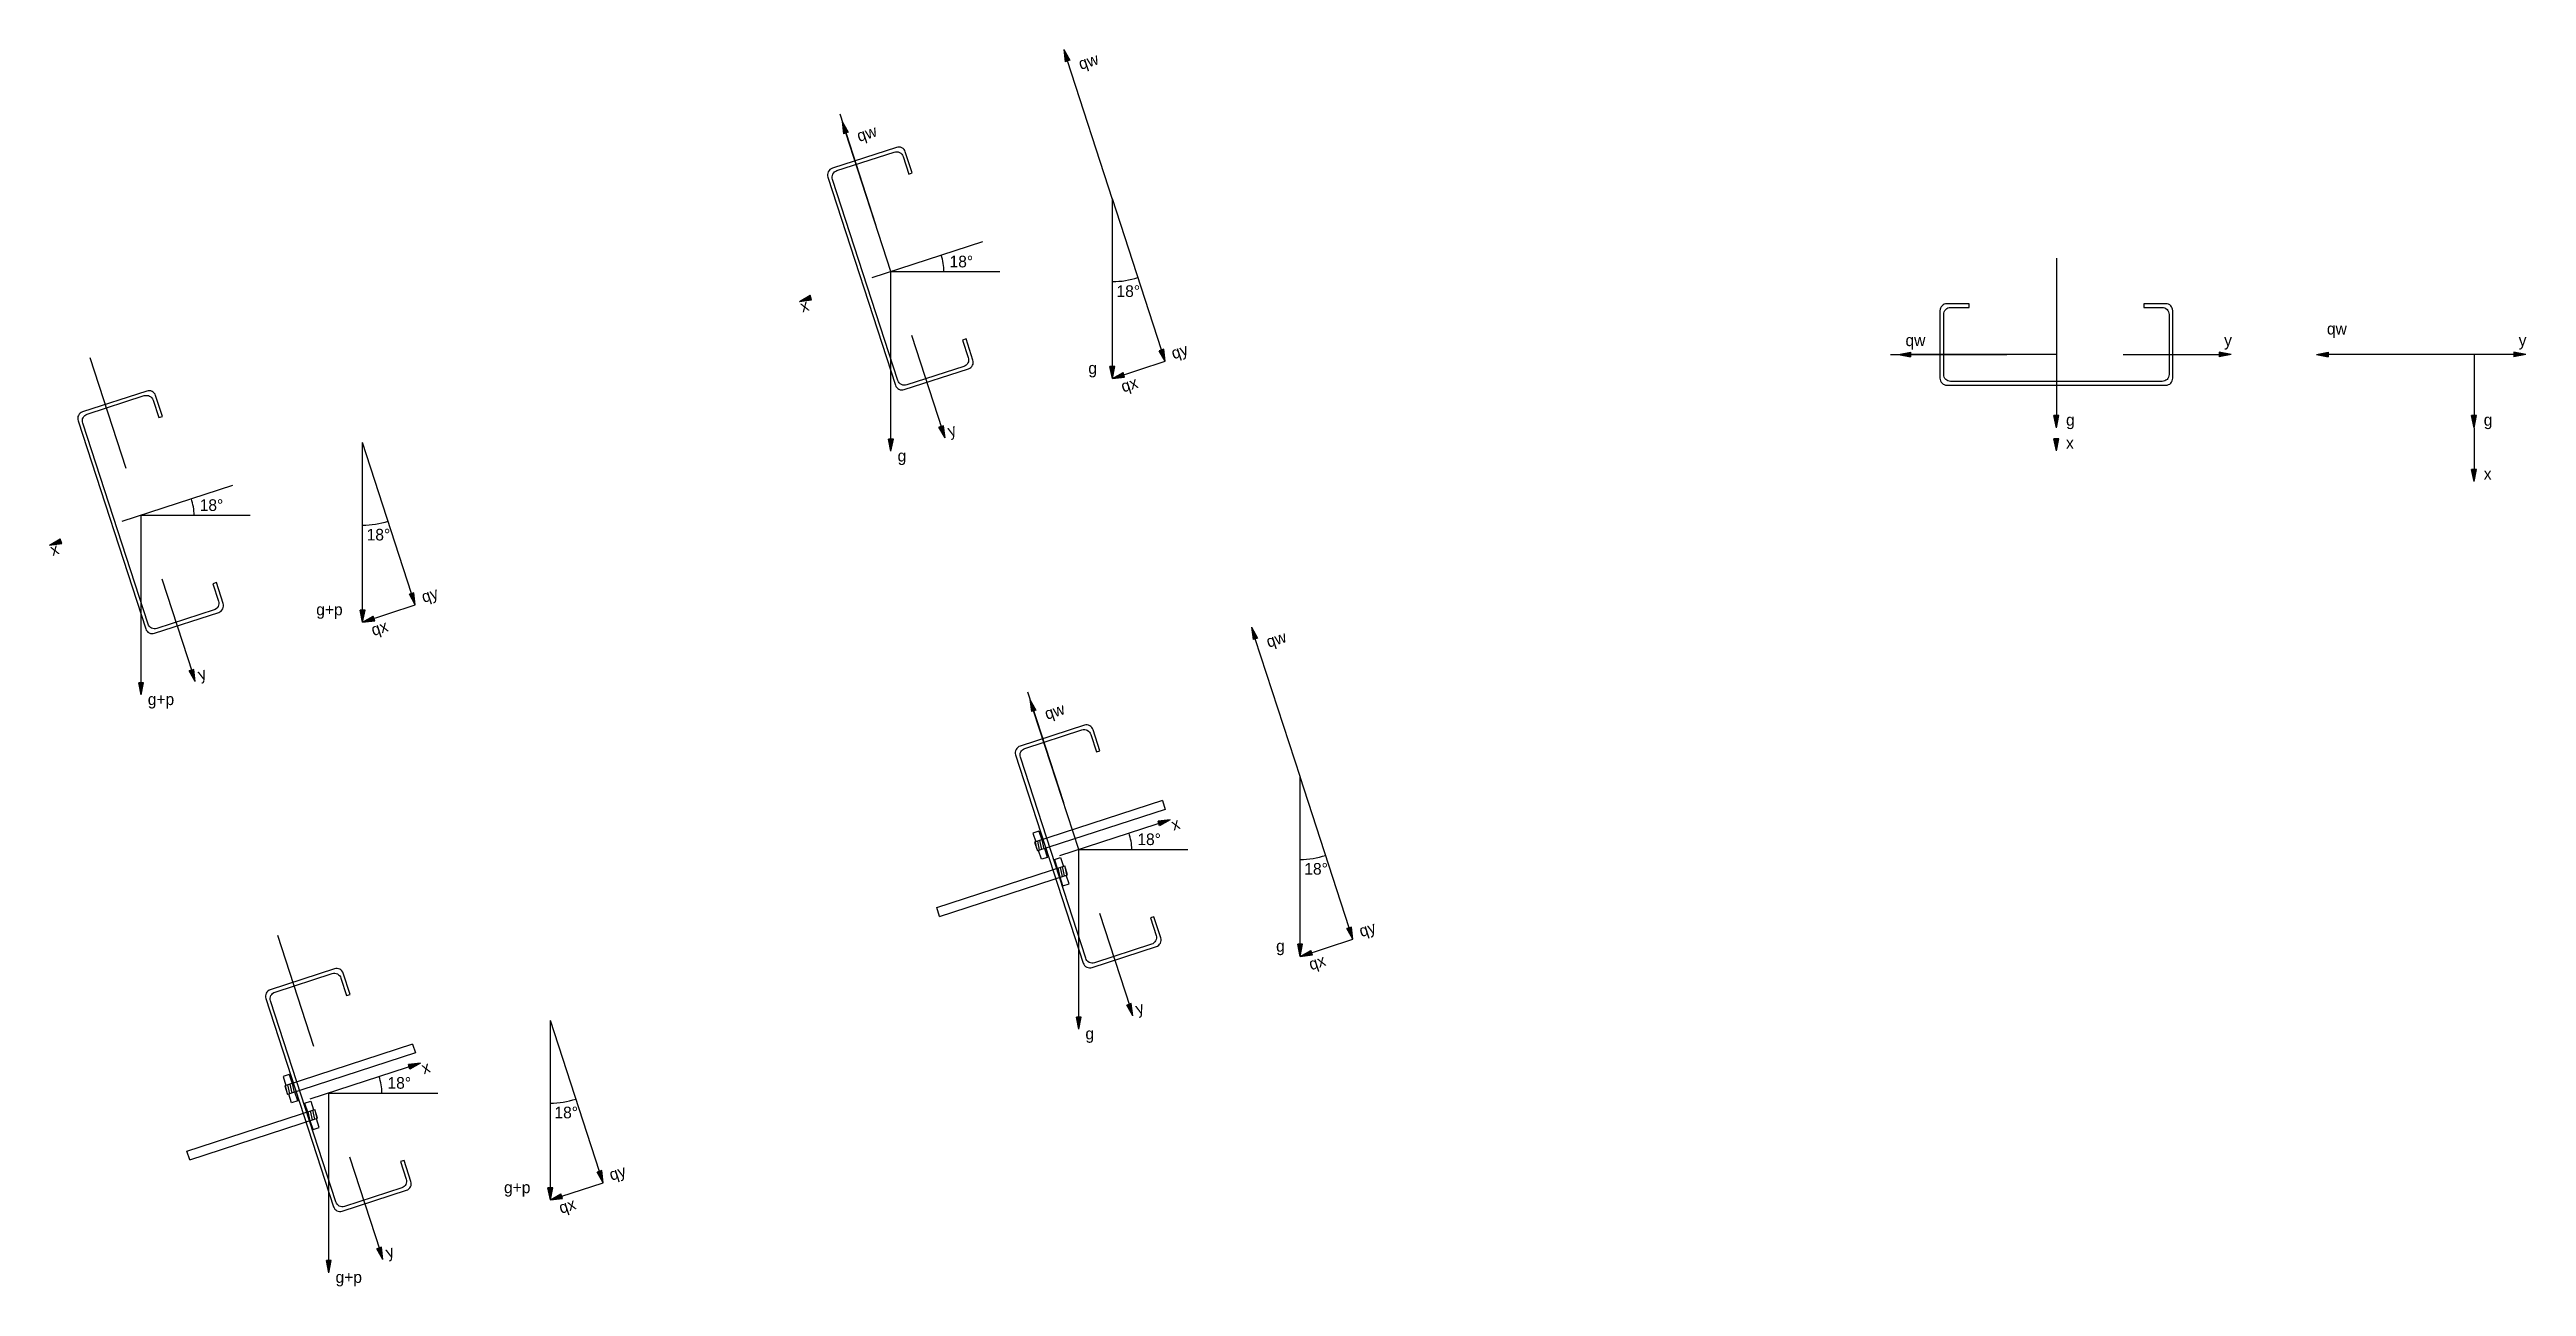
# Model space of a CAD drawing. Header units: millimetres. Extents: x 1140.07 to 1142.2, y 758.44 to 759.5.
import ezdxf

# ---------------------------------------------------------------- set-up
doc = ezdxf.new("R2010")
doc.units = ezdxf.units.MM
doc.linetypes.add('CENTER', pattern=[50.8, 31.75, -6.35, 6.35, -6.35])

msp = doc.modelspace()

# ---------------------------------------------------------------- hatches: boundary and pattern name
for points in [[(1140.9436, 759.5018), (1140.9448, 759.4914), (1140.9487, 759.4927)], [(1140.7532, 759.44), (1140.7544, 759.4295), (1140.7583, 759.4308)], [(1140.7256, 759.2907), (1140.7164, 759.2855), (1140.7268, 759.2867)], [(1140.9873, 759.2296), (1140.9832, 759.2296), (1140.9853, 759.2192)], [(1141.0294, 759.2444), (1141.0254, 759.2431), (1141.0306, 759.234)], [(1141.6605, 759.2399), (1141.6708, 759.2378), (1141.6708, 759.242)], [(1141.936, 759.242), (1141.936, 759.2378), (1141.9463, 759.2399)], [(1142.0194, 759.2399), (1142.0297, 759.2378), (1142.0297, 759.242)], [(1142.189, 759.242), (1142.189, 759.2378), (1142.1993, 759.2399)], [(1140.9944, 759.2244), (1140.9853, 759.2192), (1140.9957, 759.2205)], [(1141.794, 759.1874), (1141.7961, 759.177), (1141.7981, 759.1874)], [(1142.1528, 759.1874), (1142.1549, 759.177), (1142.157, 759.1874)], [(1140.7971, 759.1671), (1140.793, 759.1671), (1140.795, 759.1568)], [(1140.8402, 759.1786), (1140.8363, 759.1774), (1140.8415, 759.1682)], [(1141.794, 759.1675), (1141.7961, 759.1572), (1141.7981, 759.1675)], [(1142.1528, 759.141), (1142.1549, 759.1307), (1142.157, 759.141)], [(1141.1048, 759.0055), (1141.1061, 758.995), (1141.11, 758.9963)], [(1140.9144, 758.9436), (1140.9157, 758.9331), (1140.9196, 758.9344)], [(1141.0258, 758.8351), (1141.035, 758.8402), (1141.0245, 758.839)], [(1141.1907, 758.748), (1141.1867, 758.7467), (1141.1919, 758.7376)], [(1141.1486, 758.7332), (1141.1445, 758.7332), (1141.1465, 758.7228)], [(1141.1557, 758.728), (1141.1465, 758.7228), (1141.157, 758.7241)], [(1141.0015, 758.6822), (1140.9976, 758.681), (1141.0028, 758.6718)], [(1140.9584, 758.6707), (1140.9543, 758.6707), (1140.9563, 758.6604)], [(1140.3817, 758.6258), (1140.3909, 758.631), (1140.3805, 758.6298)], [(1140.5466, 758.5388), (1140.5426, 758.5375), (1140.5478, 758.5283)], [(1140.5045, 758.5239), (1140.5004, 758.5239), (1140.5025, 758.5136)], [(1140.5116, 758.5187), (1140.5025, 758.5136), (1140.5129, 758.5148)], [(1140.3143, 758.4615), (1140.3102, 758.4615), (1140.3123, 758.4511)], [(1140.3575, 758.473), (1140.3535, 758.4717), (1140.3587, 758.4625)]]:
    msp.add_hatch(color=256).paths.add_polyline_path(points)
at = {"lineweight": 25}
for points in [[(1140.0815, 759.0814), (1140.0723, 759.0762), (1140.0828, 759.0775)], [(1140.3853, 759.0351), (1140.3814, 759.0339), (1140.3865, 759.0247)], [(1140.3433, 759.0203), (1140.3391, 759.0203), (1140.3412, 759.01)], [(1140.3504, 759.0151), (1140.3412, 759.01), (1140.3516, 759.0112)], [(1140.153, 758.9579), (1140.1489, 758.9579), (1140.151, 758.9475)], [(1140.1962, 758.9694), (1140.1922, 758.9681), (1140.1974, 758.9589)]]:
    msp.add_hatch(color=256, dxfattribs=at).paths.add_polyline_path(points)

# ---------------------------------------------------------------- linework, layer by layer
for p, q in [((1140.9436, 759.5018), (1140.9448, 759.4914)), ((1140.9436, 759.5018), (1140.9487, 759.4927)), ((1140.9487, 759.4927), (1140.9448, 759.4914)), ((1140.9854, 759.3729), (1140.9467, 759.492)), ((1140.7532, 759.44), (1140.7583, 759.4308)), ((1140.7532, 759.44), (1140.7544, 759.4295)), ((1140.7583, 759.4308), (1140.7544, 759.4295)), ((1140.795, 759.3111), (1140.7563, 759.4302)), ((1141.0274, 759.2438), (1140.9853, 759.3735)), ((1140.9853, 759.2296), (1140.9853, 759.3735)), ((1140.7164, 759.2855), (1140.7256, 759.2907)), ((1140.7268, 759.2867), (1140.7256, 759.2907)), ((1140.795, 759.1671), (1140.795, 759.3111)), ((1140.795, 759.3111), (1140.8887, 759.3111)), ((1140.7164, 759.2855), (1140.7268, 759.2867)), ((1140.9853, 759.2192), (1140.9832, 759.2296)), ((1140.9873, 759.2296), (1140.9832, 759.2296)), ((1140.9853, 759.2192), (1141.0306, 759.234)), ((1140.9853, 759.2192), (1140.9873, 759.2296)), ((1141.0294, 759.2444), (1141.0254, 759.2431)), ((1141.0306, 759.234), (1141.0254, 759.2431)), ((1141.0306, 759.234), (1141.0294, 759.2444)), ((1141.6605, 759.2399), (1141.6708, 759.242)), ((1141.6605, 759.2399), (1141.6708, 759.2378)), ((1141.6708, 759.242), (1141.6708, 759.2378)), ((1141.7961, 759.2399), (1141.6708, 759.2399)), ((1141.7961, 759.2399), (1141.7961, 759.1874)), ((1141.936, 759.242), (1141.936, 759.2378)), ((1141.9463, 759.2399), (1141.936, 759.242)), ((1141.9463, 759.2399), (1141.936, 759.2378)), ((1142.0194, 759.2399), (1142.0297, 759.242)), ((1142.0194, 759.2399), (1142.0297, 759.2378)), ((1142.0297, 759.242), (1142.0297, 759.2378)), ((1142.1549, 759.2399), (1142.0297, 759.2399)), ((1142.1549, 759.2399), (1142.1549, 759.1874)), ((1142.1993, 759.2399), (1142.189, 759.242)), ((1142.189, 759.242), (1142.189, 759.2378)), ((1142.1993, 759.2399), (1142.189, 759.2378)), ((1140.9853, 759.2192), (1140.9944, 759.2244)), ((1140.9853, 759.2192), (1140.9957, 759.2205)), ((1140.9957, 759.2205), (1140.9944, 759.2244)), ((1141.7981, 759.1874), (1141.794, 759.1874)), ((1141.7961, 759.177), (1141.794, 759.1874)), ((1141.7961, 759.177), (1141.7981, 759.1874)), ((1142.1549, 759.177), (1142.1528, 759.1874)), ((1142.157, 759.1874), (1142.1528, 759.1874)), ((1142.1549, 759.177), (1142.157, 759.1874)), ((1140.7971, 759.1671), (1140.793, 759.1671)), ((1140.795, 759.1568), (1140.793, 759.1671)), ((1140.795, 759.1568), (1140.7971, 759.1671)), ((1140.8402, 759.1786), (1140.8363, 759.1774)), ((1140.8415, 759.1682), (1140.8363, 759.1774)), ((1140.8415, 759.1682), (1140.8402, 759.1786)), ((1141.7961, 759.1572), (1141.794, 759.1675)), ((1141.7981, 759.1675), (1141.794, 759.1675)), ((1141.7961, 759.1572), (1141.7981, 759.1675)), ((1142.157, 759.141), (1142.1528, 759.141)), ((1142.1549, 759.1307), (1142.1528, 759.141)), ((1142.1549, 759.1307), (1142.157, 759.141)), ((1141.1048, 759.0055), (1141.11, 758.9963)), ((1141.1048, 759.0055), (1141.1061, 758.995)), ((1141.11, 758.9963), (1141.1061, 758.995)), ((1141.1467, 758.8766), (1141.108, 758.9956)), ((1140.9144, 758.9436), (1140.9157, 758.9331)), ((1140.9144, 758.9436), (1140.9196, 758.9344)), ((1140.9196, 758.9344), (1140.9157, 758.9331)), ((1140.9563, 758.8147), (1140.9176, 758.9338)), ((1141.1465, 758.7332), (1141.1465, 758.8771)), ((1141.1887, 758.7474), (1141.1465, 758.8771)), ((1141.0282, 758.8567), (1140.9183, 758.8209)), ((1141.0307, 758.8491), (1140.9208, 758.8134)), ((1141.0282, 758.8567), (1141.0307, 758.8491)), ((1140.9222, 758.8305), (1140.9169, 758.8288)), ((1140.9169, 758.8288), (1140.9194, 758.8213)), ((1140.9222, 758.8305), (1140.9246, 758.823)), ((1140.9227, 758.8224), (1140.9244, 758.8146)), ((1140.9246, 758.823), (1140.9263, 758.8152)), ((1141.035, 758.8402), (1141.0245, 758.839)), ((1141.0258, 758.8351), (1141.0245, 758.839)), ((1141.035, 758.8402), (1141.0258, 758.8351)), ((1140.9183, 758.8209), (1140.9208, 758.8134)), ((1140.9189, 758.8211), (1140.9202, 758.8152)), ((1140.9208, 758.8218), (1140.9225, 758.814)), ((1140.9243, 758.8062), (1140.9218, 758.8138)), ((1140.9295, 758.8079), (1140.9243, 758.8062)), ((1140.9295, 758.8079), (1140.9271, 758.8155)), ((1140.9355, 758.806), (1140.9408, 758.8077)), ((1140.9355, 758.806), (1140.9379, 758.7984)), ((1140.9408, 758.8077), (1140.9432, 758.8001)), ((1140.9563, 758.8147), (1141.05, 758.8147)), ((1140.9563, 758.6707), (1140.9563, 758.8147)), ((1140.8344, 758.7648), (1140.9443, 758.8005)), ((1140.8368, 758.7572), (1140.9467, 758.793)), ((1140.9404, 758.7909), (1140.9387, 758.7987)), ((1140.9428, 758.7834), (1140.9404, 758.7909)), ((1140.9423, 758.7915), (1140.9406, 758.7993)), ((1140.9442, 758.7921), (1140.9425, 758.7999)), ((1140.9428, 758.7834), (1140.9481, 758.7851)), ((1140.9467, 758.793), (1140.9443, 758.8005)), ((1140.9461, 758.7928), (1140.9449, 758.7987)), ((1140.9481, 758.7851), (1140.9456, 758.7926)), ((1140.8368, 758.7572), (1140.8344, 758.7648)), ((1141.1465, 758.7228), (1141.1919, 758.7376)), ((1141.1907, 758.748), (1141.1867, 758.7467)), ((1141.1919, 758.7376), (1141.1867, 758.7467)), ((1141.1919, 758.7376), (1141.1907, 758.748)), ((1141.1486, 758.7332), (1141.1445, 758.7332)), ((1141.1465, 758.7228), (1141.1445, 758.7332)), ((1141.1465, 758.7228), (1141.1486, 758.7332)), ((1141.1465, 758.7228), (1141.1557, 758.728)), ((1141.1465, 758.7228), (1141.157, 758.7241)), ((1141.157, 758.7241), (1141.1557, 758.728)), ((1141.0015, 758.6822), (1140.9976, 758.681)), ((1141.0028, 758.6718), (1140.9976, 758.681)), ((1141.0028, 758.6718), (1141.0015, 758.6822)), ((1140.5446, 758.5381), (1140.5025, 758.6678)), ((1140.5025, 758.5239), (1140.5025, 758.6678)), ((1140.9563, 758.6604), (1140.9543, 758.6707)), ((1140.9584, 758.6707), (1140.9543, 758.6707)), ((1140.9563, 758.6604), (1140.9584, 758.6707)), ((1140.3842, 758.6474), (1140.2743, 758.6117)), ((1140.3866, 758.6399), (1140.2767, 758.6041)), ((1140.3909, 758.631), (1140.3805, 758.6298)), ((1140.3909, 758.631), (1140.3817, 758.6258)), ((1140.3842, 758.6474), (1140.3866, 758.6399)), ((1140.2781, 758.6213), (1140.2729, 758.6195)), ((1140.2729, 758.6195), (1140.2753, 758.612)), ((1140.2743, 758.6117), (1140.2767, 758.6041)), ((1140.2748, 758.6119), (1140.2761, 758.6059)), ((1140.2768, 758.6125), (1140.2784, 758.6047)), ((1140.2781, 758.6213), (1140.2806, 758.6137)), ((1140.2787, 758.6131), (1140.2803, 758.6053)), ((1140.2806, 758.6137), (1140.2823, 758.606)), ((1140.3817, 758.6258), (1140.3805, 758.6298)), ((1140.1903, 758.5555), (1140.3002, 758.5912)), ((1140.2802, 758.597), (1140.2778, 758.6045)), ((1140.2855, 758.5987), (1140.2802, 758.597)), ((1140.2855, 758.5987), (1140.283, 758.6062)), ((1140.2914, 758.5967), (1140.2967, 758.5984)), ((1140.2914, 758.5967), (1140.2939, 758.5892)), ((1140.2963, 758.5816), (1140.2946, 758.5894)), ((1140.2982, 758.5823), (1140.2966, 758.59)), ((1140.2967, 758.5984), (1140.2991, 758.5909)), ((1140.3001, 758.5829), (1140.2985, 758.5907)), ((1140.3026, 758.5837), (1140.3002, 758.5912)), ((1140.3021, 758.5835), (1140.3008, 758.5894)), ((1140.3123, 758.4615), (1140.3123, 758.6054)), ((1140.3123, 758.6054), (1140.4059, 758.6054)), ((1140.1927, 758.548), (1140.3026, 758.5837)), ((1140.2988, 758.5741), (1140.2963, 758.5816)), ((1140.2988, 758.5741), (1140.304, 758.5758)), ((1140.304, 758.5758), (1140.3016, 758.5833)), ((1140.1927, 758.548), (1140.1903, 758.5555)), ((1140.5025, 758.5136), (1140.5478, 758.5283)), ((1140.5466, 758.5388), (1140.5426, 758.5375)), ((1140.5478, 758.5283), (1140.5426, 758.5375)), ((1140.5478, 758.5283), (1140.5466, 758.5388)), ((1140.5025, 758.5136), (1140.5004, 758.5239)), ((1140.5045, 758.5239), (1140.5004, 758.5239)), ((1140.5025, 758.5136), (1140.5045, 758.5239)), ((1140.5025, 758.5136), (1140.5116, 758.5187)), ((1140.5025, 758.5136), (1140.5129, 758.5148)), ((1140.5129, 758.5148), (1140.5116, 758.5187)), ((1140.3143, 758.4615), (1140.3102, 758.4615)), ((1140.3123, 758.4511), (1140.3102, 758.4615)), ((1140.3123, 758.4511), (1140.3143, 758.4615)), ((1140.3575, 758.473), (1140.3535, 758.4717)), ((1140.3587, 758.4625), (1140.3535, 758.4717)), ((1140.3587, 758.4625), (1140.3575, 758.473))]:
    msp.add_line(p, q)
at = {"linetype": 'CENTER', "ltscale": 0.0006}
for p, q in [((1140.751, 759.4466), (1140.8391, 759.1755)), ((1140.8737, 759.3366), (1140.7262, 759.2887)), ((1141.7961, 759.3226), (1141.7961, 759.1675)), ((1141.6535, 759.2399), (1141.9386, 759.2399)), ((1142.189, 759.2399), (1142.1549, 759.2399)), ((1142.1549, 759.177), (1142.1549, 759.141)), ((1140.9123, 758.9502), (1141.0004, 758.6792)), ((1141.035, 758.8402), (1140.8875, 758.7923)), ((1140.2682, 758.7409), (1140.3563, 758.4699)), ((1140.3909, 758.631), (1140.2434, 758.583))]:
    msp.add_line(p, q, dxfattribs=at)
at = {"linetype": 'CENTER', "lineweight": 25, "ltscale": 0.0006}
for p, q in [((1140.1069, 759.2373), (1140.195, 758.9663)), ((1140.2296, 759.1274), (1140.0821, 759.0794))]:
    msp.add_line(p, q, dxfattribs=at)
at = {"lineweight": 25}
for p, q in [((1140.3412, 759.0203), (1140.3412, 759.1642)), ((1140.3833, 759.0345), (1140.3412, 759.1642)), ((1140.151, 759.1018), (1140.2446, 759.1018)), ((1140.151, 758.9579), (1140.151, 759.1018)), ((1140.0723, 759.0762), (1140.0815, 759.0814)), ((1140.0723, 759.0762), (1140.0828, 759.0775)), ((1140.0828, 759.0775), (1140.0815, 759.0814)), ((1140.3853, 759.0351), (1140.3814, 759.0339)), ((1140.3865, 759.0247), (1140.3853, 759.0351)), ((1140.3433, 759.0203), (1140.3391, 759.0203)), ((1140.3412, 759.01), (1140.3391, 759.0203)), ((1140.3412, 759.01), (1140.3865, 759.0247)), ((1140.3412, 759.01), (1140.3433, 759.0203)), ((1140.3412, 759.01), (1140.3504, 759.0151)), ((1140.3516, 759.0112), (1140.3504, 759.0151)), ((1140.3865, 759.0247), (1140.3814, 759.0339)), ((1140.3412, 759.01), (1140.3516, 759.0112)), ((1140.151, 758.9475), (1140.1489, 758.9579)), ((1140.153, 758.9579), (1140.1489, 758.9579)), ((1140.151, 758.9475), (1140.153, 758.9579)), ((1140.1962, 758.9694), (1140.1922, 758.9681)), ((1140.1974, 758.9589), (1140.1922, 758.9681)), ((1140.1974, 758.9589), (1140.1962, 758.9694))]:
    msp.add_line(p, q, dxfattribs=at)
for points in [[(1140.7978, 759.4138, -0.414214), (1140.8054, 759.4099), (1140.8103, 759.3949), (1140.8133, 759.3959), (1140.8074, 759.4139, 0.414214), (1140.7999, 759.4178), (1140.7447, 759.3999, 0.414214), (1140.7409, 759.3923), (1140.7989, 759.2135, 0.414214), (1140.8065, 759.2097), (1140.8617, 759.2276, 0.414214), (1140.8655, 759.2351), (1140.8596, 759.2532), (1140.8566, 759.2522), (1140.8615, 759.2372, -0.414214), (1140.8576, 759.2296), (1140.8086, 759.2137, -0.414214), (1140.801, 759.2175), (1140.7449, 759.3903, -0.414214), (1140.7487, 759.3978)], [(1141.6993, 759.2743, -0.414214), (1141.7053, 759.2803), (1141.7211, 759.2803), (1141.7211, 759.2835), (1141.7021, 759.2835, 0.414214), (1141.6961, 759.2775), (1141.6961, 759.2195, 0.414214), (1141.7021, 759.2135), (1141.8901, 759.2135, 0.414214), (1141.8961, 759.2195), (1141.8961, 759.2775, 0.414214), (1141.8901, 759.2835), (1141.8711, 759.2835), (1141.8711, 759.2803), (1141.8869, 759.2803, -0.414214), (1141.8929, 759.2743), (1141.8929, 759.2227, -0.414214), (1141.8869, 759.2167), (1141.7053, 759.2167, -0.414214), (1141.6993, 759.2227)], [(1140.9591, 758.9174, -0.414214), (1140.9667, 758.9135), (1140.9715, 758.8985), (1140.9746, 758.8995), (1140.9687, 758.9175, 0.414214), (1140.9612, 758.9214), (1140.906, 758.9035, 0.414214), (1140.9021, 758.8959), (1140.9602, 758.7171, 0.414214), (1140.9678, 758.7133), (1141.023, 758.7312, 0.414214), (1141.0268, 758.7388), (1141.0209, 758.7568), (1141.0179, 758.7558), (1141.0228, 758.7408, -0.414214), (1141.0189, 758.7332), (1140.9698, 758.7173, -0.414214), (1140.9623, 758.7212), (1140.9062, 758.8939, -0.414214), (1140.91, 758.9014)], [(1140.315, 758.7081, -0.414214), (1140.3226, 758.7042), (1140.3275, 758.6892), (1140.3305, 758.6902), (1140.3246, 758.7083, 0.414214), (1140.3171, 758.7121), (1140.2619, 758.6942, 0.414214), (1140.2581, 758.6866), (1140.3162, 758.5078, 0.414214), (1140.3237, 758.504), (1140.3789, 758.5219, 0.414214), (1140.3827, 758.5295), (1140.3769, 758.5475), (1140.3738, 758.5466), (1140.3787, 758.5315, -0.414214), (1140.3749, 758.524), (1140.3258, 758.508, -0.414214), (1140.3182, 758.5119), (1140.2621, 758.6846, -0.414214), (1140.266, 758.6922)]]:
    msp.add_lwpolyline(points, format="xyb", close=True)
msp.add_lwpolyline([(1140.1537, 759.2045, -0.414214), (1140.1613, 759.2006), (1140.1662, 759.1856), (1140.1692, 759.1866), (1140.1634, 759.2047, 0.414214), (1140.1558, 759.2085), (1140.1006, 759.1906, 0.414214), (1140.0968, 759.183), (1140.1549, 759.0042, 0.414214), (1140.1624, 759.0004), (1140.2176, 759.0183, 0.414214), (1140.2214, 759.0259), (1140.2156, 759.0439), (1140.2125, 759.0429), (1140.2174, 759.0279, -0.414214), (1140.2136, 759.0204), (1140.1645, 759.0044, -0.414214), (1140.1569, 759.0083), (1140.1008, 759.181, -0.414214), (1140.1047, 759.1885)], format="xyb", close=True, dxfattribs=at)
for centre, radius, start, end in [((1140.7952, 759.3106), 0.0454, 0.5821, 18.6121), ((1140.9853, 759.3735), 0.071, 270, 288), ((1140.9565, 758.8142), 0.0454, 0.5821, 18.6121), ((1141.1465, 758.8771), 0.071, 270, 288), ((1140.3124, 758.605), 0.0454, 0.5821, 18.6121), ((1140.5025, 758.6678), 0.071, 270, 288)]:
    msp.add_arc(centre, radius, start, end)
for centre, radius, start, end in [((1140.1511, 759.1013), 0.0454, 0.5821, 18.6121), ((1140.3412, 759.1642), 0.071, 270, 288)]:
    msp.add_arc(centre, radius, start, end, dxfattribs=at)

# ---------------------------------------------------------------- texts
for s, p in [('qw', (1140.9581, 759.4843)), ('qw', (1140.7677, 759.4224)), ('x', (1140.719, 759.2759)), ('qy', (1141.0378, 759.2357)), ('qx', (1140.9946, 759.2072)), ('y', (1140.8457, 759.169)), ('qw', (1141.1194, 758.9879)), ('qw', (1140.929, 758.926)), ('x', (1141.0378, 758.8307)), ('qy', (1141.1991, 758.7393)), ('qx', (1141.1559, 758.7108)), ('y', (1141.007, 758.6726)), ('x', (1140.3938, 758.6215)), ('qy', (1140.555, 758.53)), ('qx', (1140.5118, 758.5016)), ('y', (1140.3629, 758.4633))]:
    msp.add_text(s, height=0.01, rotation=18).set_placement(p)
for s, p in [('18°', (1140.8454, 759.3147)), ('18°', (1140.9888, 759.2893)), ('qw', (1141.6665, 759.2471)), ('y', (1141.9402, 759.2471)), ('qw', (1142.0285, 759.257)), ('y', (1142.1932, 759.2471)), ('g', (1140.9646, 759.2232)), ('g', (1141.8044, 759.1787)), ('g', (1142.1632, 759.1787)), ('x', (1141.8044, 759.1589)), ('g', (1140.8008, 759.1479)), ('x', (1142.1632, 759.1324)), ('18°', (1141.0067, 758.8184)), ('18°', (1141.1501, 758.793)), ('g', (1141.1259, 758.7268)), ('g', (1140.9621, 758.6515)), ('18°', (1140.3626, 758.6091)), ('18°', (1140.506, 758.5837)), ('g+p', (1140.4627, 758.5194)), ('g+p', (1140.318, 758.4423))]:
    msp.add_text(s, height=0.01).set_placement(p)
for s, p in [('18°', (1140.2013, 759.1055)), ('18°', (1140.3447, 759.0801)), ('g+p', (1140.3014, 759.0158)), ('g+p', (1140.1567, 758.9387))]:
    msp.add_text(s, height=0.01, dxfattribs=at).set_placement(p)
for s, p in [('x', (1140.0749, 759.0667)), ('qy', (1140.3937, 759.0264)), ('qx', (1140.3505, 758.998)), ('y', (1140.2017, 758.9597))]:
    msp.add_text(s, height=0.01, rotation=18, dxfattribs=at).set_placement(p)

doc.saveas('drawing.dxf')
